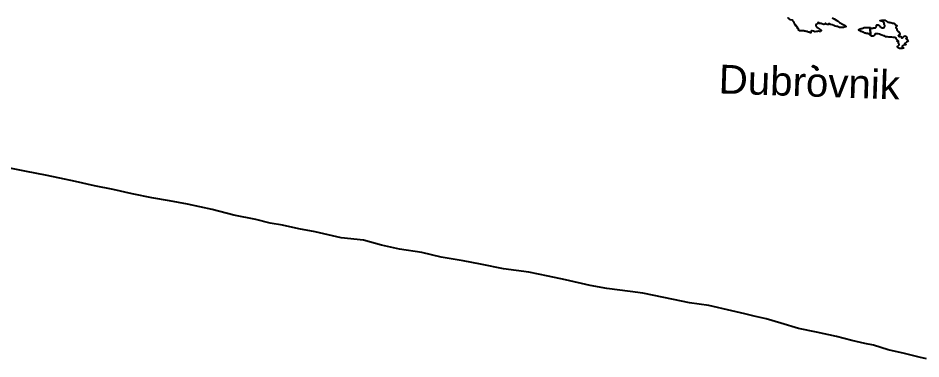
# Model space of a CAD drawing. Header units: metres. Extents: x 13.21 to 19.52, y 42.14 to 46.62.
# Drawn here: x 17.329 to 18.033, y 42.419 to 42.685 of the extents above; entities that cross this region are included whole.
import ezdxf

# ---------------------------------------------------------------- set-up
doc = ezdxf.new("R2010")
doc.units = ezdxf.units.M
doc.header["$MEASUREMENT"] = 0
for name, color, linetype in [('granica', 2, 'Continuous'), ('hr', 9, 'Continuous'), ('naziv_veci', 1, 'Continuous')]:
    doc.layers.add(name, color=color, linetype=linetype)
doc.styles.get("Standard").update_dxf_attribs({"font": 'arial.ttf'})

msp = doc.modelspace()

# ---------------------------------------------------------------- linework, layer by layer
at = {"layer": 'granica'}
msp.add_lwpolyline([(18.03748, 42.41917), (18.03176, 42.42055), (18.02015, 42.42345), (18.00754, 42.42631), (17.99605, 42.43002), (17.98941, 42.43122), (17.97918, 42.43366), (17.96721, 42.43677), (17.95171, 42.4401), (17.93769, 42.44306), (17.92391, 42.4471), (17.91248, 42.45047), (17.90317, 42.45254), (17.89589, 42.45437), (17.88566, 42.45681), (17.86776, 42.46087), (17.85258, 42.463), (17.84019, 42.46549), (17.81628, 42.4705), (17.80637, 42.47184), (17.78831, 42.47423), (17.77517, 42.47652), (17.75597, 42.4808), (17.74239, 42.48379), (17.72733, 42.48693), (17.70758, 42.48942), (17.68984, 42.49324), (17.67634, 42.49581), (17.6592, 42.49851), (17.64407, 42.5022), (17.62673, 42.50477), (17.6125, 42.50795), (17.59849, 42.51182), (17.58103, 42.51356), (17.56098, 42.51837), (17.54802, 42.5207), (17.53554, 42.52357), (17.5259, 42.52513), (17.51472, 42.52791), (17.4976, 42.53148), (17.4806, 42.53567), (17.46127, 42.54004), (17.44738, 42.54252), (17.43347, 42.54499), (17.41818, 42.54796), (17.40349, 42.55147), (17.38883, 42.55416), (17.37404, 42.5576), (17.36172, 42.56024), (17.35069, 42.56244), (17.33579, 42.56554), (17.32022, 42.56858)], dxfattribs=at)
at = {"layer": 'hr'}
msp.add_lwpolyline([(17.96379, 42.68518), (17.96532, 42.68446), (17.9674, 42.68328), (17.96847, 42.68257), (17.96963, 42.68174), (17.97238, 42.68), (17.97397, 42.67927), (17.97465, 42.6789), (17.97449, 42.67831), (17.97369, 42.67822), (17.97279, 42.67784), (17.97148, 42.6777), (17.96948, 42.67779), (17.96864, 42.67822), (17.96817, 42.67859), (17.96739, 42.67863), (17.96631, 42.6787), (17.96569, 42.67902), (17.96513, 42.67934), (17.96376, 42.67993), (17.96276, 42.68021), (17.96211, 42.68069), (17.96121, 42.68073), (17.96095, 42.68067), (17.96095, 42.68044), (17.96121, 42.68018), (17.96065, 42.68014), (17.96003, 42.68018), (17.95921, 42.68028), (17.95906, 42.68076), (17.95866, 42.68108), (17.95846, 42.68092), (17.95837, 42.68069), (17.95818, 42.68043), (17.95744, 42.68021), (17.95663, 42.68042), (17.95594, 42.68062), (17.95545, 42.68087), (17.95449, 42.68099), (17.95377, 42.68092), (17.95342, 42.68156), (17.95281, 42.68137), (17.95233, 42.68099), (17.95165, 42.68037), (17.95115, 42.6797), (17.95103, 42.67902), (17.95149, 42.67854), (17.95187, 42.67808), (17.95243, 42.67781), (17.95308, 42.67735), (17.95342, 42.67712), (17.95402, 42.67668), (17.9546, 42.67632), (17.95513, 42.67603), (17.95539, 42.67561), (17.95547, 42.67536), (17.95519, 42.67517), (17.9551, 42.67495), (17.95473, 42.67474), (17.9541, 42.67469), (17.95333, 42.67477), (17.95254, 42.67467), (17.95164, 42.67456), (17.95034, 42.67439), (17.94922, 42.67482), (17.94835, 42.6751), (17.94797, 42.67518), (17.94745, 42.67501), (17.94747, 42.67463), (17.94723, 42.67412), (17.94723, 42.67359), (17.94685, 42.67353), (17.94648, 42.67389), (17.94593, 42.67405), (17.94527, 42.67418), (17.94455, 42.67455), (17.94364, 42.67474), (17.94287, 42.67485), (17.94221, 42.67485), (17.94175, 42.6751), (17.94087, 42.67503), (17.94029, 42.67508), (17.93932, 42.67517), (17.93854, 42.6751), (17.9381, 42.6754), (17.93776, 42.67574), (17.93751, 42.67625), (17.93752, 42.67681), (17.93711, 42.67693), (17.93667, 42.6773), (17.93683, 42.67796), (17.93638, 42.6785), (17.93596, 42.67896), (17.93534, 42.67896), (17.93561, 42.67962), (17.93513, 42.67993), (17.93485, 42.68054), (17.93464, 42.6808), (17.93427, 42.68114), (17.93421, 42.68164), (17.93397, 42.68224), (17.93347, 42.68279), (17.93313, 42.68309), (17.93269, 42.68348), (17.93136, 42.6838), (17.93007, 42.68467), (17.92957, 42.68505), (17.92973, 42.68556)], dxfattribs=at)
for points in [[(17.99361, 42.67755), (17.99432, 42.67729), (17.99456, 42.67731), (17.99514, 42.67726), (17.99564, 42.67725), (17.99614, 42.67743), (17.99655, 42.67757), (17.99701, 42.67757), (17.99766, 42.67762), (17.99803, 42.67766), (17.99825, 42.67793), (17.99831, 42.67837), (17.99828, 42.67865), (17.99834, 42.67902), (17.99834, 42.67929), (17.99843, 42.67954), (17.99861, 42.67984), (17.99905, 42.67996), (17.99952, 42.67987), (17.99998, 42.67971), (18.00052, 42.67939), (18.00089, 42.67889), (18.00126, 42.67841), (18.00176, 42.67807), (18.00239, 42.67768), (18.00289, 42.6775), (18.00367, 42.67748), (18.00435, 42.67787), (18.00472, 42.67829), (18.00487, 42.67874), (18.00481, 42.67919), (18.00484, 42.67959), (18.00474, 42.67986), (18.00439, 42.68006), (18.00428, 42.68027), (18.00456, 42.68052), (18.00449, 42.68096), (18.00442, 42.6815), (18.00399, 42.68173), (18.00346, 42.68231), (18.00265, 42.68258), (18.00215, 42.68269), (18.00187, 42.68287), (18.00141, 42.68305), (18.00137, 42.68323), (18.00196, 42.68331), (18.00265, 42.68336), (18.00339, 42.68345), (18.00402, 42.68349), (18.00492, 42.68345), (18.00582, 42.68302), (18.00639, 42.68238), (18.00734, 42.68199), (18.00831, 42.68184), (18.00879, 42.68164), (18.00965, 42.68154), (18.01031, 42.68127), (18.01074, 42.68109), (18.0114, 42.68108), (18.01202, 42.68103), (18.01236, 42.68084), (18.01264, 42.6806), (18.01311, 42.68032), (18.01302, 42.67998), (18.01324, 42.67968), (18.01368, 42.67957), (18.01433, 42.67923), (18.01426, 42.67867), (18.01384, 42.67803), (18.01358, 42.67778), (18.01343, 42.6774), (18.0138, 42.67723), (18.01412, 42.67694), (18.01424, 42.67648), (18.0144, 42.67591), (18.01456, 42.67544), (18.01512, 42.67499), (18.01558, 42.67471), (18.0159, 42.67427), (18.01609, 42.67386), (18.01632, 42.67345), (18.01656, 42.67315), (18.01682, 42.67286), (18.01668, 42.67247), (18.01631, 42.67212), (18.01597, 42.67186), (18.01579, 42.67166), (18.01539, 42.67134), (18.01548, 42.67097), (18.01585, 42.67088), (18.01617, 42.67079), (18.01666, 42.67078), (18.01697, 42.67103), (18.01716, 42.67103), (18.01753, 42.67086), (18.01784, 42.67044), (18.01776, 42.66995), (18.01794, 42.66968), (18.01841, 42.66966), (18.01898, 42.67002), (18.0194, 42.67037), (18.01962, 42.67073), (18.01992, 42.67096), (18.02024, 42.6711), (18.02052, 42.67113), (18.02095, 42.67115), (18.02135, 42.67104), (18.02167, 42.6707), (18.02193, 42.67031), (18.02205, 42.66994), (18.02214, 42.66973), (18.02207, 42.66948), (18.0218, 42.66939), (18.02161, 42.66932), (18.02137, 42.66917), (18.02152, 42.66898), (18.02189, 42.66891), (18.02208, 42.66875), (18.02249, 42.66848), (18.02271, 42.66819), (18.02267, 42.66793), (18.02292, 42.66773), (18.02322, 42.66727), (18.02295, 42.66696), (18.02255, 42.66694), (18.02222, 42.66653), (18.0219, 42.66631), (18.02154, 42.66603), (18.0212, 42.66569), (18.02094, 42.66546), (18.0207, 42.66518), (18.02036, 42.66493), (18.02036, 42.66468), (18.0207, 42.66463), (18.02104, 42.66466), (18.02142, 42.66452), (18.02126, 42.66432), (18.02089, 42.66426), (18.02045, 42.66422), (18.01995, 42.66418), (18.01965, 42.66394), (18.01945, 42.66369), (18.01905, 42.66343), (18.01881, 42.66332), (18.01834, 42.66327), (18.01835, 42.66296), (18.01844, 42.66261), (18.01857, 42.66234), (18.01887, 42.66221), (18.01908, 42.66211), (18.01943, 42.66202), (18.01956, 42.66173), (18.01918, 42.66152), (18.01844, 42.66145), (18.01778, 42.66139), (18.01708, 42.66142), (18.01639, 42.66147), (18.01573, 42.66165), (18.01533, 42.66183), (18.01511, 42.66203), (18.01489, 42.66237), (18.01479, 42.66256), (18.01477, 42.66276), (18.01483, 42.66309), (18.01501, 42.66325), (18.01526, 42.6634), (18.01548, 42.66359), (18.0156, 42.66375), (18.01572, 42.66393), (18.01598, 42.66418), (18.01604, 42.66466), (18.01606, 42.66481), (18.01584, 42.66503), (18.01572, 42.66517), (18.0155, 42.66537), (18.01553, 42.66571), (18.01566, 42.66617), (18.01556, 42.66654), (18.01534, 42.66672), (18.0155, 42.66697), (18.0146, 42.66697), (18.01438, 42.66719), (18.01481, 42.66748), (18.01487, 42.66782), (18.01459, 42.6682), (18.01428, 42.66834), (18.01408, 42.66868), (18.01386, 42.66912), (18.01364, 42.66951), (18.01334, 42.66972), (18.0129, 42.66989), (18.01134, 42.66989), (18.01035, 42.67011), (18.00957, 42.67023), (18.00895, 42.67027), (18.00795, 42.67015), (18.0069, 42.67038), (18.00578, 42.67058), (18.0049, 42.67095), (18.00454, 42.67113), (18.00384, 42.67128), (18.00247, 42.67185), (18.00185, 42.67196), (18.00126, 42.67218), (18.00079, 42.67253), (17.99979, 42.6728), (17.99902, 42.67287), (17.99855, 42.67278), (17.99784, 42.67277), (17.99746, 42.67275), (17.99718, 42.67265), (17.99709, 42.67234), (17.9969, 42.67185), (17.99637, 42.67127), (17.99589, 42.67109), (17.99476, 42.67109), (17.99389, 42.67159), (17.99364, 42.67172), (17.99361, 42.67755)], [(17.99364, 42.67172), (17.99345, 42.67181), (17.99333, 42.67207), (17.99314, 42.67238), (17.99298, 42.67266), (17.99292, 42.67288), (17.99248, 42.67287), (17.99196, 42.67288), (17.99136, 42.673), (17.99094, 42.67304), (17.99031, 42.67318), (17.98988, 42.67332), (17.98937, 42.67341), (17.98881, 42.67367), (17.98831, 42.67401), (17.98785, 42.6742), (17.98726, 42.67433), (17.98685, 42.67451), (17.98632, 42.6747), (17.98586, 42.67492), (17.98534, 42.67509), (17.98484, 42.67545), (17.98462, 42.67584), (17.98474, 42.67632), (17.98523, 42.67639), (17.98578, 42.67665), (17.98648, 42.67685), (17.98704, 42.67706), (17.98787, 42.67726), (17.9887, 42.67769), (17.98919, 42.67781), (17.99003, 42.67786), (17.99093, 42.67779), (17.99196, 42.67772), (17.99262, 42.67767), (17.99346, 42.67767), (17.99361, 42.67755), (17.99364, 42.67172)], [(17.94969, 42.64792), (17.9501, 42.6478), (17.95035, 42.64765), (17.95075, 42.64741), (17.95132, 42.64705), (17.95181, 42.64669), (17.95202, 42.64639), (17.95226, 42.64606), (17.95234, 42.64561), (17.95259, 42.64528), (17.95271, 42.64483), (17.95255, 42.64462), (17.95226, 42.64444), (17.95181, 42.64441), (17.95141, 42.64477), (17.95132, 42.6451), (17.9512, 42.64546), (17.95104, 42.64576), (17.95059, 42.64594), (17.95014, 42.64627), (17.94986, 42.64651), (17.94953, 42.64681), (17.94912, 42.6469), (17.94864, 42.64711), (17.94859, 42.64756), (17.9488, 42.64789), (17.94908, 42.64801), (17.94941, 42.64801), (17.94969, 42.64792)]]:
    msp.add_lwpolyline(points, close=True, dxfattribs=at)

# ---------------------------------------------------------------- texts
at = {"layer": 'naziv_veci', "insert": (17.87592, 42.64884), "char_height": 0.0224579, "width": 0.1796631, "attachment_point": 1, "rotation": 358.04736}
msp.add_mtext('{\\fArial|b0|i0|c238|p34;Dubrovnik}  ', dxfattribs=at)

doc.saveas('drawing.dxf')
